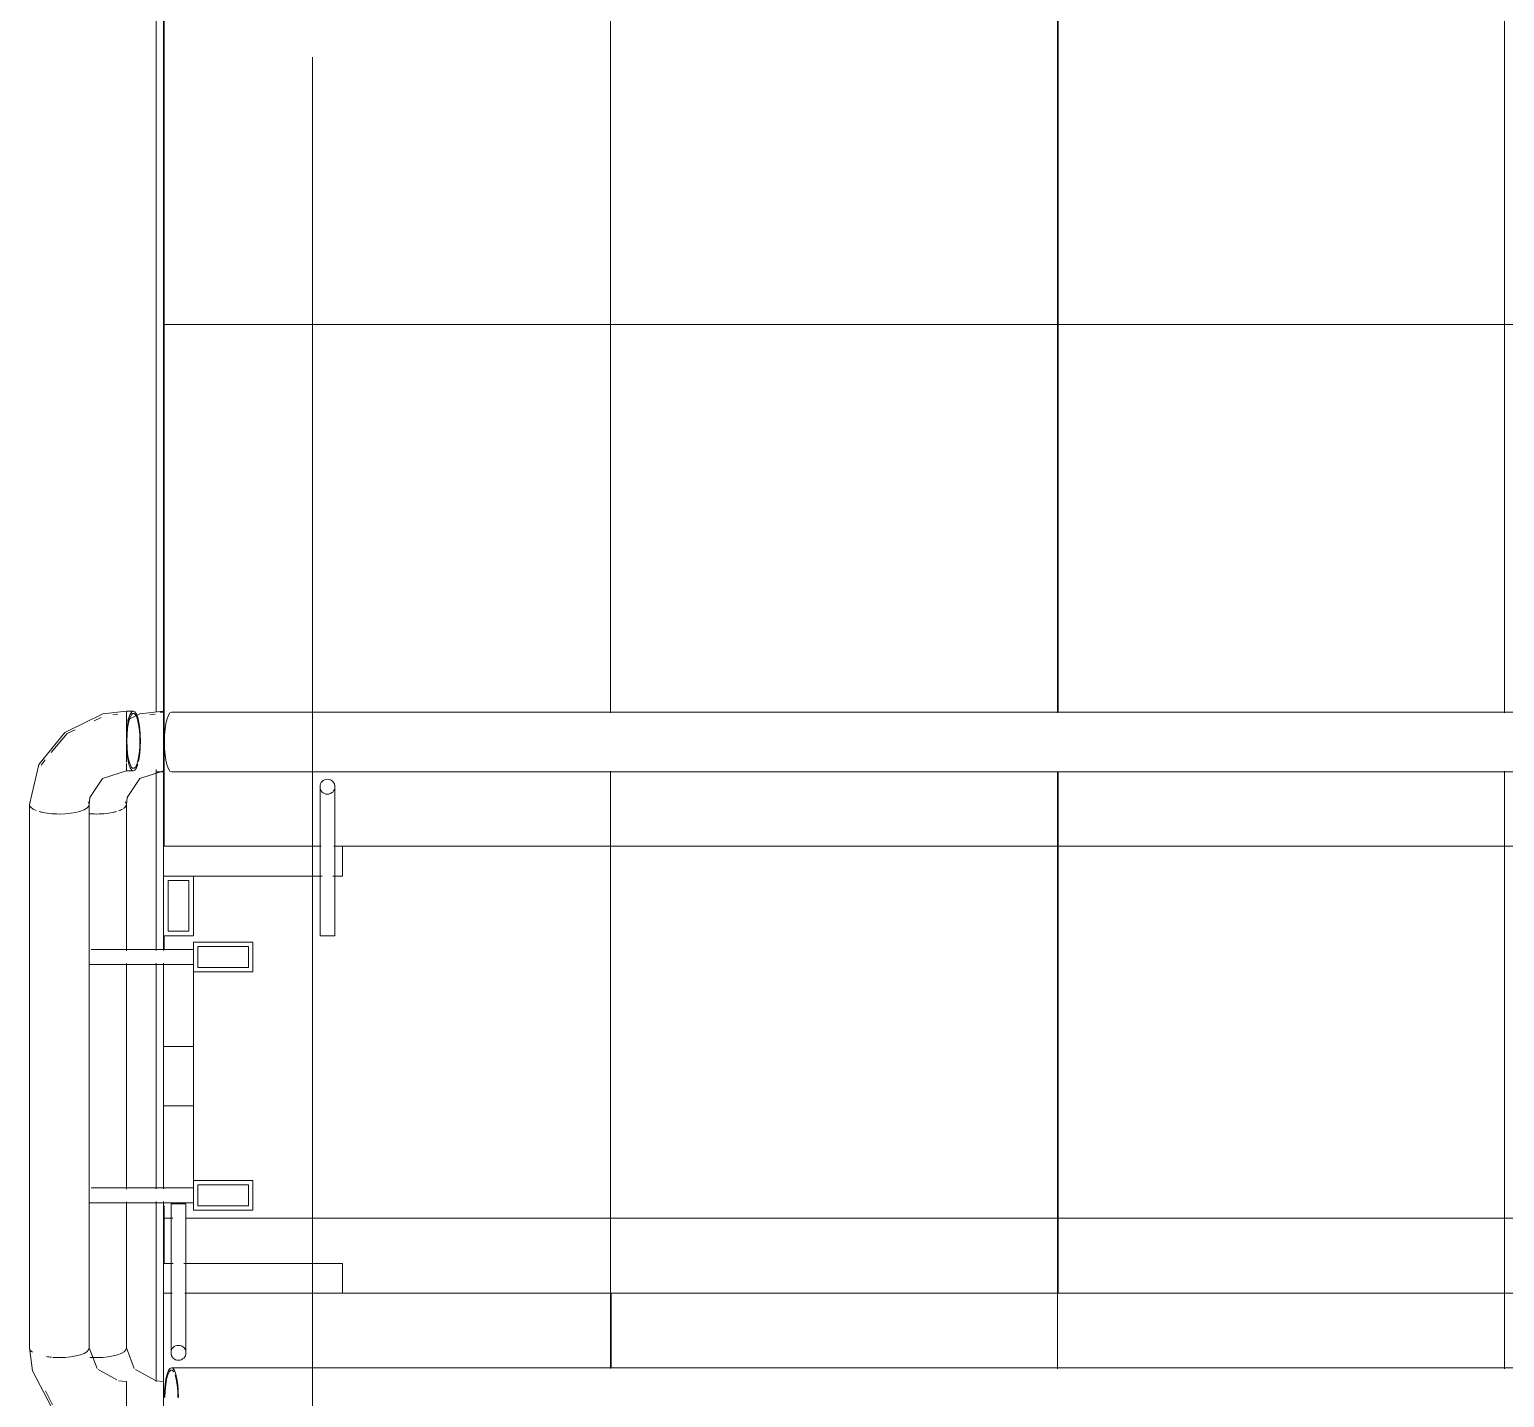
# Model space of a CAD drawing. Header units: millimetres. Extents: x -6467 to 106027, y -7090 to 195095.
# Drawn here: x 83510 to 84500, y -189 to 729 of the extents above; entities that cross this region are included whole.
import ezdxf

# ---------------------------------------------------------------- set-up
doc = ezdxf.new("R2010")
doc.units = ezdxf.units.MM
doc.linetypes.add('50_200_ШТРИХ_1Т_ш5_п1_п1_', pattern=[1400, 1000, -200, 0, -200])
for name, color, linetype, lineweight in [('A-FLOR', 7, 'Continuous', 9), ('Ограждение', 7, 'Continuous', 9), ('Ограждение-1', 7, 'Continuous', 20)]:
    doc.layers.add(name, color=color, linetype=linetype, lineweight=lineweight)
for name, color, linetype, lineweight, true_color in [('S-STRS-1', 7, 'Continuous', 9, 0xaaaaaa), ('S-STRS-2', 7, 'Continuous', 5, 0xbfbfbf), ('Оси-3', 7, '50_200_ШТРИХ_1Т_ш5_п1_п1_', 9, 0xaaaaaa)]:
    doc.layers.add(name, color=color, linetype=linetype, lineweight=lineweight, true_color=true_color)
pattern_1 = [(0, (87500, -1668.96), (0, 600), []), (90, (87500, -1668.96), (-600, 4e-14), [])]
pattern_2 = [(180, (83600, 1731.04), (7e-14, -600), []), (270, (83600, 1731.04), (600, 4e-14), [])]

# ---------------------------------------------------------------- blocks, each defined once
blk = doc.blocks.new('О_Элемент ограждения_Обод_Труба_ГОСТ 8645-68 - О_Элемент ограждения_Обод_Труба_ГОСТ 8645-68-26169597-АИ_План этажа Радиаторы_2')
at = {"layer": 'Ограждение-1'}
for p, q in [((-20, -20), (-20, 20)), ((-20, 20), (0, 20)), ((0, 20), (0, -20)), ((-17, 17), (-17, -17)), ((-3, 17), (-17, 17)), ((-3, -17), (-3, 17)), ((-17, -17), (-3, -17)), ((0, -20), (-20, -20))]:
    blk.add_line(p, q, dxfattribs=at)
blk = doc.blocks.new('О_Полоса_Трапеция прямоугольная_Прокат_ГОСТ 103-2006 - Крепежная пластина-18996171-АИ_План этажа Радиаторы_2')
at = {"layer": 'Ограждение'}
for p, q in [((7650, 57281.04), (7650, 57261.04)), ((7770, 57261.04), (7770, 57281.04)), ((7670, 57261.04), (7756.46, 57261.04)), ((7763.54, 57261.04), (7770, 57261.04))]:
    blk.add_line(p, q, dxfattribs=at)
blk = doc.blocks.new('О_Кронштейн_Форма Г_Круг_ГОСТ 2590-2006 - О_Кронштейн_Форма Г_Круг_ГОСТ 2590-2006-18996168-АИ_План этажа Радиаторы_2')
at = {"layer": 'Ограждение'}
for p, q in [((7755, 57221.04), (7755, 57296.04)), ((7765, 57296.04), (7765, 57221.04)), ((7755, 57221.04), (7760, 57221.04)), ((7760, 57221.04), (7765, 57221.04))]:
    blk.add_line(p, q, dxfattribs=at)
at = {"layer": 'Ограждение', "flags": 128}
for points in [[(7755, 57296.04), (7755, 57312.42), (7755, 57320.79), (7755, 57321.04)], [(7765, 57321.04), (7765, 57314.93), (7765, 57299.58), (7765, 57296.04)]]:
    blk.add_lwpolyline(points, dxfattribs=at)
at = {"layer": 'Ограждение'}
for start, end in [(90, 270), (270, 90)]:
    blk.add_arc((7760, 57321.04), 5, start, end, dxfattribs=at)
blk = doc.blocks.new('О_Кронштейн_Форма Г_Круг_ГОСТ 2590-2006 - О_Кронштейн_Форма Г_Круг_ГОСТ 2590-2006-V98-АИ_План этажа Радиаторы_2')
at = {"layer": 'Ограждение'}
for p, q in [((7755, 57221.04), (7755, 57296.04)), ((7765, 57296.04), (7765, 57221.04)), ((7755, 57221.04), (7755.17, 57221.04)), ((7764.83, 57221.04), (7765, 57221.04))]:
    blk.add_line(p, q, dxfattribs=at)
at = {"layer": 'Ограждение', "flags": 128}
for points in [[(7755, 57296.04), (7755, 57312.42), (7755, 57320.79), (7755, 57321.04)], [(7765, 57321.04), (7765, 57314.93), (7765, 57299.58), (7765, 57296.04)]]:
    blk.add_lwpolyline(points, dxfattribs=at)
at = {"layer": 'Ограждение'}
for start, end in [(135, 225), (345, 30), (300, 315)]:
    blk.add_arc((7760, 57321.04), 5, start, end, dxfattribs=at)
blk = doc.blocks.new('О_Элемент поручня_Маршевый_Труба_ГОСТ 8732-78 - О_Элемент поручня_Маршевый_Труба_ГОСТ 8732-78-V117-АИ_План этажа Радиаторы_2')
at = {"layer": 'Ограждение'}
for p, q in [((-13.17, 0), (-3902.61, 0)), ((-3902.61, -40), (-13.17, -40))]:
    blk.add_line(p, q, dxfattribs=at)
at = {"layer": 'Ограждение', "flags": 128}
for points in [[(-3907.33, -20), (-3907.21, -15.55), (-3906.86, -11.32), (-3906.3, -7.53), (-3905.55, -4.36), (-3904.66, -1.98), (-3903.66, -0.5), (-3902.61, 0)], [(-3901.06, -2.7), (-3902.08, -1.63), (-3903.14, -1.63), (-3904.16, -2.7), (-3905.09, -4.77), (-3905.88, -7.73), (-3906.48, -11.4), (-3906.85, -15.57), (-3906.98, -20)], [(-3902.61, 0), (-3901.56, -0.5), (-3900.56, -1.98), (-3899.67, -4.36), (-3898.92, -7.53), (-3898.36, -11.32), (-3898.01, -15.55), (-3897.89, -20)], [(-3898.24, -20), (-3898.37, -15.57), (-3898.74, -11.4), (-3899.34, -7.73), (-3900.13, -4.77)], [(-8.45, -20), (-8.56, -15.55), (-8.91, -11.32), (-9.48, -7.53), (-10.22, -4.36), (-11.12, -1.98), (-12.12, -0.5), (-13.17, 0)], [(-13.17, -40), (-12.12, -39.5), (-11.12, -38.02), (-10.22, -35.64), (-9.48, -32.47), (-8.91, -28.68), (-8.56, -24.45), (-8.45, -20)]]:
    blk.add_lwpolyline(points, dxfattribs=at)
blk = doc.blocks.new('О_Элемент поручня_Маршевый_Труба_ГОСТ 8732-78 - О_Элемент поручня_Маршевый_Труба_ГОСТ 8732-78-V159-АИ_План этажа Радиаторы_2')
at = {"layer": 'Ограждение'}
blk.add_line((-3902.08, -1.63), (-3903.14, -1.63), dxfattribs=at)
at = {"layer": 'Ограждение', "flags": 128}
blk.add_lwpolyline([(-3907.09, -13.68), (-3906.86, -11.32), (-3906.3, -7.53), (-3905.55, -4.36), (-3904.66, -1.98), (-3903.66, -0.5), (-3902.61, 0)], dxfattribs=at)
blk = doc.blocks.new('О_Полоса_Трапеция прямоугольная_Прокат_ГОСТ 103-2006 - Крепежная пластина-V99-АИ_План этажа Радиаторы_2')
at = {"layer": 'Ограждение'}
for p, q in [((8650, 57281.04), (8650, 57261.04)), ((8770, 57261.04), (8770, 57281.04)), ((8650, 57261.04), (8756.46, 57261.04)), ((8763.54, 57261.04), (8770, 57261.04))]:
    blk.add_line(p, q, dxfattribs=at)
blk = doc.blocks.new('О_Кронштейн_Форма Г_Круг_ГОСТ 25901 - О_Кронштейн_Форма Г_Круг_ГОСТ 2590-2006 2-26172775-АИ_План этажа Радиаторы_2')
at = {"layer": 'Ограждение'}
for p, q in [((7624.45, 57212.12), (7670, 57212.12)), ((7670, 57202.12), (7624.45, 57202.12))]:
    blk.add_line(p, q, dxfattribs=at)
blk = doc.blocks.new('О_Кронштейн_Форма Г_Круг_ГОСТ 25901 - О_Кронштейн_Форма Г_Круг_ГОСТ 2590-2006 2-V109-АИ_План этажа Радиаторы_2')
at = {"layer": 'Ограждение'}
for p, q in [((7601.47, 57212.12), (7605, 57212.12)), ((7605, 57212.12), (7670, 57212.12)), ((7670, 57207.12), (7670, 57212.12)), ((7670, 57202.12), (7670, 57207.12)), ((7605, 57202.12), (7600, 57202.12)), ((7670, 57202.12), (7605, 57202.12))]:
    blk.add_line(p, q, dxfattribs=at)
blk = doc.blocks.new('О_Кронштейн_Форма Г_Круг_ГОСТ 25901 - О_Кронштейн_Форма Г_Круг_ГОСТ 2590-2006 2-V110-АИ_План этажа Радиаторы_2')
at = {"layer": 'Ограждение'}
for p, q in [((7624.85, 57052.12), (7670, 57052.12)), ((7670, 57042.12), (7624.87, 57042.12))]:
    blk.add_line(p, q, dxfattribs=at)
blk = doc.blocks.new('О_Кронштейн_Форма Г_Круг_ГОСТ 25901 - О_Кронштейн_Форма Г_Круг_ГОСТ 2590-2006 2-V111-АИ_План этажа Радиаторы_2')
at = {"layer": 'Ограждение'}
for p, q in [((7601.47, 57052.12), (7605, 57052.12)), ((7605, 57052.12), (7670, 57052.12)), ((7605, 57042.12), (7599.82, 57042.12)), ((7670, 57042.12), (7605, 57042.12))]:
    blk.add_line(p, q, dxfattribs=at)
blk = doc.blocks.new('О_Элемент ограждения_Обод_Труба_ГОСТ 1 - О_Элемент ограждения_Обод_Труба_ГОСТ 8645-68 2-V130-АИ_План этажа Радиаторы_2')
at = {"layer": 'Ограждение-1'}
for p, q in [((-180, 20), (-160, 20)), ((-180, -20), (-180, 20)), ((-160, 20), (-160, -20)), ((-20, -20), (-20, 20)), ((-20, 20), (0, 20)), ((0, 20), (0, -20)), ((-177, 17), (-177, -17)), ((-163, 17), (-177, 17)), ((-163, -17), (-163, 17)), ((-17, 17), (-17, -17)), ((-3, 17), (-17, 17)), ((-3, -17), (-3, 17)), ((-177, -17), (-163, -17)), ((-17, -17), (-3, -17)), ((-174.83, -20), (-180, -20)), ((-160, -20), (-165.17, -20)), ((0, -20), (-20, -20))]:
    blk.add_line(p, q, dxfattribs=at)
blk = doc.blocks.new('О_Полоса_Трапеция прямоугольная_Прокат_ГОСТ 1 - Крепежная пластина 2-V163-АИ_План этажа Радиаторы_2')
at = {"layer": 'Ограждение'}
for p, q in [((83620, 46.73), (83600, 46.73)), ((83600, 46.73), (83600, -48.94)), ((83620, -43.27), (83620, 46.73))]:
    blk.add_line(p, q, dxfattribs=at)
blk = doc.blocks.new('О_Элемент поручня_Маршевый_Труба_ГОСТ 1 - О_Элемент поручня_Маршевый_Труба_ГОСТ 8732-78 2-26200901-АИ_План этажа Радиаторы_2')
at = {"layer": 'Ограждение'}
for p, q in [((-371.34, 0), (-6.45, 0)), ((-6.45, -40), (-371.34, -40))]:
    blk.add_line(p, q, dxfattribs=at)
for centre, start_param, end_param in [((-371.34, -20), 0, 0.224399), ((-371.34, -20), 4.712389, 6.283185), ((-6.45, -20), 4.712389, 6.283185), ((-371.34, -20), 4.039191, 4.712389), ((-6.45, -20), 4.26359, 4.449653), ((-6.45, -20), 4.48799, 4.712389), ((-371.34, -20), 2.879793, 3.141593), ((-371.34, -20), 3.141593, 3.814791), ((-6.45, -20), 3.141593, 3.590392)]:
    blk.add_ellipse(centre, major_axis=(0, 20), ratio=0.322266, start_param=start_param, end_param=end_param, dxfattribs=at)
blk = doc.blocks.new('О_Элемент поручня_Маршевый_Труба_ГОСТ 1 - О_Элемент поручня_Маршевый_Труба_ГОСТ 8732-78 2-V132-АИ_План этажа Радиаторы_2')
at = {"layer": 'Ограждение'}
for p, q in [((-371.34, 0), (-272.98, 0)), ((-264.56, 0), (-112.98, 0)), ((-104.56, 0), (-6.45, 0))]:
    blk.add_line(p, q, dxfattribs=at)
for centre, start_param, end_param in [((-371.34, -20), 0, 0.261799), ((-371.34, -20), 5.834386, 6.283185), ((-371.34, -20), 4.712389, 5.385587), ((-6.45, -20), 4.712389, 6.283185), ((-371.34, -20), 4.45951, 4.712389), ((-6.45, -20), 4.48799, 4.712389)]:
    blk.add_ellipse(centre, major_axis=(0, 20), ratio=0.322266, start_param=start_param, end_param=end_param, dxfattribs=at)
blk = doc.blocks.new('О_Полоса_Трапеция прямоугольная_Прокат_ГОСТ 1 - Крепежная пластина 2-V164-АИ_План этажа Радиаторы_2')
at = {"layer": 'Ограждение'}
for p, q in [((83600, 102.64), (83600, 6.73)), ((83620, 6.73), (83620, 96.73)), ((83600, 6.73), (83620, 6.73))]:
    blk.add_line(p, q, dxfattribs=at)
blk = doc.blocks.new('О_Элемент поручня_Загиб_Труба_ГОСТ 1 - О_Элемент поручня_Загиб_Труба_ГОСТ 8732-78 2-V165-АИ_План этажа Радиаторы_2')
at = {"layer": 'Ограждение'}
for p, q in [((83550, -155.72), (83555.34, -169.44)), ((83556.15, -170.2), (83568.51, -177.12)), ((83569.74, -177.81), (83575, -178.32)), ((83525.47, -193.96), (83520.64, -184.41)), ((83575, -179.38), (83575, -178.32)), ((83575, -204.76), (83575, -179.38)), ((83575, -179.82), (83575, -180.8)), ((83575, -180.37), (83575, -179.89)), ((83575, -218.32), (83575, -204.76)), ((83575, -216.82), (83572.65, -216.3)), ((83575, -216.46), (83575, -216.82))]:
    blk.add_line(p, q, dxfattribs=at)
at = {"layer": 'Ограждение', "flags": 128}
for points in [[(83575, -218.32), (83547.12, -212.27), (83524.73, -195.41), (83511.95, -170.96), (83510, -155.72)], [(83555.7, -212.58), (83547.46, -210.78), (83544.29, -208.35)]]:
    blk.add_lwpolyline(points, dxfattribs=at)
at = {"layer": 'Ограждение'}
blk.add_ellipse((83530, -155.72), major_axis=(20, 0), ratio=0.322266, start_param=4.712389, end_param=6.283185, dxfattribs=at)
blk = doc.blocks.new('О_Элемент поручня_Загиб_Труба_ГОСТ 1 - О_Элемент поручня_Загиб_Труба_ГОСТ 8732-78 2-V166-АИ_План этажа Радиаторы_2')
at = {"layer": 'Ограждение'}
for p, q in [((83575, -155.72), (83580.34, -169.44)), ((83581.15, -170.2), (83594.46, -177.65)), ((83594.74, -177.81), (83600, -178.32)), ((83600, -180.37), (83600, -178.32)), ((83600, -181.29), (83600, -179.38)), ((83600, -179.82), (83600, -180.8)), ((83580.7, -212.58), (83575, -211.33)), ((83600, -218.32), (83575, -212.89)), ((83600, -216.82), (83597.65, -216.3)), ((83600, -218.32), (83600, -216.26)), ((83600, -216.46), (83600, -216.82))]:
    blk.add_line(p, q, dxfattribs=at)
blk.add_ellipse((83555, -155.72), major_axis=(20, 0), ratio=0.322266, start_param=4.712389, end_param=6.283185, dxfattribs=at)
blk = doc.blocks.new('О_Элемент поручня_Загиб_Труба_ГОСТ 1 - О_Элемент поручня_Загиб_Труба_ГОСТ 8732-78 2-V167-АИ_План этажа Радиаторы_2')
at = {"layer": 'Ограждение'}
for p, q in [((83553.4, 265.33), (83558.06, 267.52)), ((83565.86, 269.26), (83569.37, 269.65)), ((83575, 270.71), (83575, 271.73)), ((83575, 245.33), (83575, 270.71)), ((83517.75, 235.61), (83520.54, 239)), ((83575, 240.65), (83575, 245.33)), ((83575, 237.86), (83575, 240.65)), ((83575, 231.77), (83575, 236.72)), ((83575, 236.4), (83575, 234.26)), ((83575, 233.31), (83575, 233.27))]:
    blk.add_line(p, q, dxfattribs=at)
at = {"layer": 'Ограждение', "flags": 128}
for points in [[(83510, 209.17), (83516.25, 235.96), (83533.72, 257.53), (83559.15, 269.88), (83575, 271.77)], [(83524.63, 243.96), (83535.19, 256.78), (83540.61, 259.33)], [(83575, 231.77), (83559.1, 226.6), (83550.53, 213.78), (83550, 209.17)]]:
    blk.add_lwpolyline(points, dxfattribs=at)
at = {"layer": 'Ограждение'}
for start_param, end_param in [(2.879793, 3.141593), (4.712389, 6.283185), (0, 0.261799), (3.975256, 4.128787)]:
    blk.add_ellipse((83530, 209.17), major_axis=(20, 0), ratio=0.322266, start_param=start_param, end_param=end_param, dxfattribs=at)
blk = doc.blocks.new('О_Элемент поручня_Загиб_Труба_ГОСТ 1 - О_Элемент поручня_Загиб_Труба_ГОСТ 8732-78 2-V137-АИ_План этажа Радиаторы_2')
at = {"layer": 'Ограждение'}
for p, q in [((69040.86, 57363.57), (69044.37, 57363.96)), ((69050, 57365.02), (69050, 57366.04)), ((69050, 57339.64), (69050, 57365.02)), ((69050, 57334.96), (69050, 57339.64)), ((69050, 57331.04), (69050, 57334.96)), ((69050, 57326.09), (69050, 57331.04)), ((69050, 57330.71), (69050, 57328.57)), ((69050, 57327.63), (69050, 57327.59))]:
    blk.add_line(p, q, dxfattribs=at)
at = {"layer": 'Ограждение', "flags": 128}
for points in [[(69025, 57359.75), (69034.15, 57364.2), (69050, 57366.09)], [(69050, 57326.09), (69034.1, 57320.91), (69025.53, 57308.09), (69025, 57303.49)]]:
    blk.add_lwpolyline(points, dxfattribs=at)
at = {"layer": 'Ограждение'}
for start_param, end_param in [(0, 0.261799), (4.45951, 4.712389), (5.295991, 5.449522), (5.546052, 5.759587)]:
    blk.add_ellipse((69005, 57303.49), major_axis=(20, 0), ratio=0.322266, start_param=start_param, end_param=end_param, dxfattribs=at)
blk = doc.blocks.new('О_Элемент поручня_Площадочный_Одноуровневый_ГОСТ 1 - О_Элемент поручня_Площадочный_Одноуровневый_ГОСТ 8732-78 2-V168-АИ_План этажа Радиаторы_2')
at = {"layer": 'Ограждение'}
for p, q in [((4.72, 0), (0, 0)), ((0, 0), (0, -0.68)), ((0, -10), (0, -11.76)), ((0, -33.84), (0, -34.14)), ((0, -37.87), (0, -36.02)), ((0, -37.87), (0, -36.02)), ((0, -39.32), (0, -40)), ((0, -40), (4.72, -40))]:
    blk.add_line(p, q, dxfattribs=at)
at = {"layer": 'Ограждение', "flags": 128}
for points in [[(0, -20), (0.12, -15.55), (0.47, -11.32), (1.03, -7.53), (1.78, -4.36), (2.67, -1.98), (3.67, -0.5), (4.72, 0)], [(9.09, -20), (8.96, -15.57), (8.59, -11.4), (7.99, -7.73), (7.2, -4.77), (6.27, -2.7), (5.25, -1.63), (4.19, -1.63), (3.17, -2.7), (2.24, -4.77), (1.45, -7.73), (0.85, -11.4), (0.48, -15.57), (0.35, -20)], [(4.72, 0), (5.77, -0.5), (6.77, -1.98), (7.67, -4.36), (8.41, -7.53), (8.98, -11.32)], [(9.03, -11.8), (9.32, -15.55), (9.44, -20)], [(4.72, -40), (3.67, -39.5), (2.67, -38.02), (1.78, -35.64), (1.03, -32.47), (0.47, -28.68), (0.12, -24.45), (0, -20)], [(0.35, -20), (0.48, -24.43), (0.85, -28.6), (1.45, -32.27), (2.24, -35.23), (3.17, -37.3), (4.19, -38.37), (5.25, -38.37), (6.27, -37.3), (7.2, -35.23), (7.99, -32.27), (8.59, -28.6), (8.96, -24.43), (9.09, -20)], [(9.44, -20), (9.32, -24.45), (8.98, -28.68), (8.41, -32.47), (8.12, -33.9)], [(7.67, -35.64), (6.77, -38.02), (5.77, -39.5), (4.72, -40)]]:
    blk.add_lwpolyline(points, dxfattribs=at)
blk = doc.blocks.new('О_Элемент поручня_Площадочный_Одноуровневый_ГОСТ 1 - О_Элемент поручня_Площадочный_Одноуровневый_ГОСТ 8732-78 2-V139-АИ_План этажа Радиаторы_2')
at = {"layer": 'Ограждение'}
for p, q in [((4.72, 0), (0, 0)), ((0, -40), (4.72, -40))]:
    blk.add_line(p, q, dxfattribs=at)
at = {"layer": 'Ограждение', "flags": 128}
for points in [[(1.78, -4.36), (2.67, -1.98), (3.67, -0.5), (4.72, 0)], [(6.27, -2.7), (5.25, -1.63), (4.19, -1.63), (3.17, -2.7), (2.24, -4.77)], [(4.72, 0), (5.77, -0.5), (6.77, -1.98)]]:
    blk.add_lwpolyline(points, dxfattribs=at)
blk = doc.blocks.new('О_Элемент поручня_Площадочный_Одноуровневый_ГОСТ 1 - О_Элемент поручня_Площадочный_Одноуровневый_ГОСТ 8732-78 2-V169-АИ_План этажа Радиаторы_2')
at = {"layer": 'Ограждение'}
for p, q in [((9.44, 0), (4.72, 0)), ((9.44, -1.98), (9.44, 0)), ((9.44, -20), (9.44, 0)), ((9.44, -1.5), (9.44, -2.13)), ((9.44, -40), (9.44, -20)), ((9.44, -36.02), (9.44, -38.5)), ((9.44, -40), (9.44, -37.32))]:
    blk.add_line(p, q, dxfattribs=at)
at = {"layer": 'Ограждение', "flags": 128}
for points in [[(4.72, 0), (3.67, -0.5), (2.67, -1.98), (1.78, -4.36), (1.03, -7.53)], [(3.17, -2.7), (4.19, -1.63), (5.25, -1.63), (6.27, -2.7)], [(6.77, -1.98), (5.77, -0.5), (4.72, 0)]]:
    blk.add_lwpolyline(points, dxfattribs=at)
blk = doc.blocks.new('О_Элемент поручня_Площадочный_Одноуровневый_ГОСТ 1 - О_Элемент поручня_Площадочный_Одноуровневый_ГОСТ 8732-78 2-V141-АИ_План этажа Радиаторы_2')
at = {"layer": 'Ограждение'}
for p, q in [((9.44, 0), (4.72, 0)), ((9.44, -1.98), (9.44, 0)), ((9.44, -2.68), (9.44, 0)), ((9.44, -40), (9.44, -37.32)), ((9.44, -37.87), (9.44, -38.5)), ((9.44, -40), (9.44, -38.02))]:
    blk.add_line(p, q, dxfattribs=at)
at = {"layer": 'Ограждение', "flags": 128}
for points in [[(4.72, 0), (3.67, -0.5), (2.67, -1.98), (1.78, -4.36)], [(3.17, -2.7), (4.19, -1.63), (5.25, -1.63), (6.27, -2.7)], [(6.77, -1.98), (5.77, -0.5), (4.72, 0)]]:
    blk.add_lwpolyline(points, dxfattribs=at)
blk = doc.blocks.new('О_Элемент поручня_выступ_Загиб слева_Труба_ГОСТ 8732-78 - О_Элемент поручня_выступ_Загиб слева_Труба_ГОСТ 8732-78-26129879-АИ_План этажа Радиаторы_2')
at = {"layer": 'Ограждение'}
for p, q in [((-295, 0), (-300, 0)), ((-300, -40), (-297.46, -40))]:
    blk.add_line(p, q, dxfattribs=at)

msp = doc.modelspace()

# ---------------------------------------------------------------- hatches: boundary and pattern name
at = {"layer": 'S-STRS-2'}
h = msp.add_hatch(dxfattribs=at)
h.set_pattern_fill('FP_11', color=256, style=0, pattern_type=2)
h.set_pattern_definition(pattern_2)
h.paths.add_polyline_path([(83900, 181.04), (83900, 231.04), (83603.23, 233.02), (83600.87, 244.2), (83601.59, 263.51), (83605.28, 271.04), (83900, 271.04), (83900, 1621.04), (83600, 1621.04), (83600, 181.04), (83705.17, 181.04), (83706.46, 196.04), (83714.83, 196.04), (83714.83, 181.04), (83802.09, 181.04)])
h.paths.add_polyline_path([(83710, 205.05), (83705.67, 207.31), (83706.62, 210.94), (83714.33, 207.31), (83712.5, 205.11), (83710.16, 205.05)])
h.paths.add_polyline_path([(83710, 216.04), (83707.5, 216.71), (83708.38, 225.37), (83712.5, 225.37), (83714.83, 219.75), (83710.87, 216.71)])
h.paths.add_polyline_path([(83600, 1661.04), (83900, 1661.04), (83900, 1731.04), (83600, 1731.04), (83600, 1705.4)])
h = msp.add_hatch(dxfattribs=at)
h.set_pattern_fill('FP_11', color=256, style=0, pattern_type=2)
h.set_pattern_definition(pattern_2)
h.paths.add_polyline_path([(83900, 181.04), (84200, 181.04), (84200, 231.04), (83900, 231.04)])
h.paths.add_polyline_path([(83900, 271.04), (84200, 271.04), (84200, 1621.04), (83900, 1621.04), (83900, 391.94)])
h.paths.add_polyline_path([(83900, 1661.04), (84200, 1661.04), (84200, 1731.04), (83900, 1731.04)])
h = msp.add_hatch(dxfattribs=at)
h.set_pattern_fill('FP_11', color=256, style=0, pattern_type=2)
h.set_pattern_definition(pattern_2)
h.paths.add_polyline_path([(84500, 181.04), (84500, 231.04), (84200, 231.04), (84200, 181.04), (84217.72, 181.04)])
h.paths.add_polyline_path([(84217.34, 271.04), (84500, 271.04), (84500, 1621.04), (84200, 1621.04), (84200, 271.04), (84209.96, 271.04)])
h.paths.add_polyline_path([(84200, 1661.04), (84500, 1661.04), (84500, 1731.04), (84200, 1731.04)])
h = msp.add_hatch(dxfattribs=at)
h.set_pattern_fill('FP_11', color=256, style=0, pattern_type=2)
h.set_pattern_definition(pattern_2)
h.paths.add_polyline_path([(84500, 181.04), (84800, 181.04), (84800, 231.04), (84500, 231.04)])
h.paths.add_polyline_path([(84800, 271.04), (84800, 1621.04), (84500, 1621.04), (84500, 271.04), (84632.59, 271.04)])
h.paths.add_polyline_path([(84800, 1661.04), (84800, 1731.04), (84500, 1731.04), (84500, 1661.04)])
h = msp.add_hatch(dxfattribs=at)
h.set_pattern_fill('FP_11', color=256, style=0, pattern_type=2)
h.set_pattern_definition(pattern_2)
h.paths.add_polyline_path([(83900, -118.96), (83900, 181.04), (83720, 181.04), (83720, 161.04), (83714.83, 161.04), (83713.54, 121.04), (83705.17, 121.04), (83705.17, 161.04), (83620, 161.04), (83620, 121.04), (83600, 121.04), (83600, 111.56), (83620, 113.73), (83620, 116.73), (83660, 116.73), (83660, 96.73), (83620, 96.73), (83620, -43.27), (83660, -43.27), (83660, -63.27), (83620, -63.27), (83620, -58.1), (83600, -60.27), (83600, -98.96), (83605.17, -98.96), (83606.46, -58.96), (83614.83, -60.27), (83614.83, -98.96), (83720, -98.96), (83720, -118.96), (83802.09, -118.96)])
h.paths.add_polyline_path([(83623, -60.27), (83657, -60.27), (83657, -46.27), (83623, -46.27), (83623, -53.27)])
h.paths.add_polyline_path([(83657, 99.73), (83657, 113.73), (83623, 113.73), (83623, 99.73), (83643, 99.73)])
h.paths.add_polyline_path([(83603, 124.04), (83617, 124.04), (83617, 158.04), (83603, 158.04), (83603, 138.04)])
h = msp.add_hatch(dxfattribs=at)
h.set_pattern_fill('FP_11', color=256, style=0, pattern_type=2)
h.set_pattern_definition(pattern_2)
h.paths.add_polyline_path([(83900, -118.96), (84200, -118.96), (84200, 181.04), (83900, 181.04), (83900, 39.98)])
h = msp.add_hatch(dxfattribs=at)
h.set_pattern_fill('FP_11', color=256, style=0, pattern_type=2)
h.set_pattern_definition(pattern_2)
h.paths.add_polyline_path([(84500, -118.96), (84500, 181.04), (84200, 181.04), (84200, -118.96), (84217.34, -118.96)])
h = msp.add_hatch(dxfattribs=at)
h.set_pattern_fill('FP_11', color=256, style=0, pattern_type=2)
h.set_pattern_definition(pattern_2)
h.paths.add_polyline_path([(84500, -118.96), (84580, -118.96), (84580, -98.96), (84585.17, -98.96), (84586.46, -58.96), (84594.83, -58.96), (84594.83, -98.96), (84700, -98.96), (84700, -118.96), (84800, -118.96), (84800, 181.04), (84720, 181.04), (84720, 161.04), (84600, 161.04), (84600, 181.04), (84500, 181.04), (84500, 39.98)])
h = msp.add_hatch(dxfattribs=at)
h.set_pattern_fill('FP_10', color=256, style=0, pattern_type=2)
h.set_pattern_definition(pattern_1)
h.paths.add_polyline_path([(83600, -1668.96), (83900, -1668.96), (83900, -1598.96), (83600, -1598.96)])
h.paths.add_polyline_path([(83900, -1558.96), (83900, -208.96), (83608.42, -210.79), (83605.92, -214.34), (83600.01, -213.36), (83602.07, -176.48), (83605.28, -170.59), (83900, -168.96), (83900, -118.96), (83614.83, -118.96), (83613.54, -133.96), (83605.17, -133.96), (83605.17, -118.96), (83600, -118.96), (83600, -1558.96)])
h.paths.add_polyline_path([(83610, -163.96), (83607.33, -162.87), (83606.33, -156.77), (83612.5, -154.63), (83611.62, -163.29)])
h.paths.add_polyline_path([(83614.98, -149.21), (83605.28, -147.62), (83608.22, -143.01), (83613.98, -143.06)])
h = msp.add_hatch(dxfattribs=at)
h.set_pattern_fill('FP_10', color=256, style=0, pattern_type=2)
h.set_pattern_definition(pattern_1)
h.paths.add_polyline_path([(84200, -1668.96), (84200, -1598.96), (83900, -1598.96), (83900, -1668.96)])
h.paths.add_polyline_path([(84200, -1558.96), (84200, -208.96), (83900, -208.96), (83900, -1558.96)])
h.paths.add_polyline_path([(83900, -168.96), (84200, -168.96), (84200, -118.96), (83900, -118.96)])
h = msp.add_hatch(dxfattribs=at)
h.set_pattern_fill('FP_10', color=256, style=0, pattern_type=2)
h.set_pattern_definition(pattern_1)
h.paths.add_polyline_path([(84200, -1668.96), (84500, -1668.96), (84500, -1598.96), (84200, -1598.96)])
h.paths.add_polyline_path([(84200, -1558.96), (84500, -1558.96), (84500, -208.96), (84200, -208.96), (84200, -311.99)])
h.paths.add_polyline_path([(84500, -168.96), (84500, -118.96), (84200, -118.96), (84200, -168.96), (84217.34, -168.96)])

# ---------------------------------------------------------------- linework, layer by layer
at = {"layer": 'A-FLOR'}
for p, q in [((83595, 271.17), (83595, 1621.04)), ((83595, 111.06), (83595, 232.7)), ((83595, -48.94), (83595, 102.7)), ((83595, -178.11), (83595, -57.3))]:
    msp.add_line(p, q, dxfattribs=at)
at = {"layer": 'S-STRS-1'}
for p, q in [((83600, 1621.04), (83600, 270.71)), ((83600, 1621.04), (83600, 270.71)), ((83900, 1621.04), (83900, 270.54)), ((83900, 1621.04), (83900, 270.54)), ((84200, 1621.04), (84200, 270.73)), ((84200, 1621.04), (84200, 270.73)), ((84500, 1621.04), (84500, 270.54)), ((84500, 1621.04), (84500, 270.54)), ((83600, 236.4), (83600, 181.04)), ((83600, 236.4), (83600, 181.04)), ((83900, 231.54), (83900, 181.04)), ((83900, 231.54), (83900, 181.04)), ((84200, 231.35), (84200, 181.04)), ((84200, 231.35), (84200, 181.04)), ((84500, 231.54), (84500, 181.04)), ((84500, 231.54), (84500, 181.04)), ((83600, 181.04), (83705.67, 181.04)), ((83714.17, 181.04), (83900, 181.04)), ((83900, 181.04), (83900, -118.96)), ((83900, 181.04), (83900, -118.96)), ((83900, 181.04), (84200, 181.04)), ((84200, 181.04), (84200, -118.96)), ((84200, 181.04), (84200, -118.96)), ((84200, 181.04), (84500, 181.04)), ((84500, 181.04), (84500, -118.96)), ((84500, 181.04), (84500, -118.96)), ((84500, 181.04), (84800, 181.04)), ((83600, 121.04), (83600, 111.06)), ((83600, 121.04), (83600, 111.06)), ((83600, -57.36), (83600, -98.96)), ((83600, -57.36), (83600, -98.96)), ((83600, -181.29), (83600, -118.96)), ((83605.83, -118.96), (83600, -118.96)), ((83900, -118.96), (83614.33, -118.96)), ((84200, -118.96), (83900, -118.96)), ((83900, -169.57), (83900, -118.96)), ((83900, -169.57), (83900, -118.96)), ((84500, -118.96), (84200, -118.96)), ((84200, -169.69), (84200, -118.96)), ((84200, -169.69), (84200, -118.96)), ((84585.83, -118.96), (84500, -118.96)), ((84500, -169.8), (84500, -118.96)), ((84500, -169.8), (84500, -118.96))]:
    msp.add_line(p, q, dxfattribs=at)
at = {"layer": 'Оси-3'}
msp.add_line((83700, -5889.72), (83700, 11716.97), dxfattribs=at)

# ---------------------------------------------------------------- block references
at = {"layer": 'Ограждение'}
for name, p in [('О_Элемент поручня_Загиб_Труба_ГОСТ 1 - О_Элемент поручня_Загиб_Труба_ГОСТ 8732-78 2-V167-АИ_План этажа Радиаторы_2', (0, 0)), ('О_Элемент поручня_Загиб_Труба_ГОСТ 1 - О_Элемент поручня_Загиб_Труба_ГОСТ 8732-78 2-V137-АИ_План этажа Радиаторы_2', (14550, -57094.31)), ('О_Элемент поручня_Площадочный_Одноуровневый_ГОСТ 1 - О_Элемент поручня_Площадочный_Одноуровневый_ГОСТ 8732-78 2-V168-АИ_План этажа Радиаторы_2', (83575, 271.77)), ('О_Элемент поручня_Площадочный_Одноуровневый_ГОСТ 1 - О_Элемент поручня_Площадочный_Одноуровневый_ГОСТ 8732-78 2-V139-АИ_План этажа Радиаторы_2', (83575, 271.77)), ('О_Кронштейн_Форма Г_Круг_ГОСТ 2590-2006 - О_Кронштейн_Форма Г_Круг_ГОСТ 2590-2006-V98-АИ_План этажа Радиаторы_2', (75950, -57100)), ('О_Кронштейн_Форма Г_Круг_ГОСТ 2590-2006 - О_Кронштейн_Форма Г_Круг_ГОСТ 2590-2006-18996168-АИ_План этажа Радиаторы_2', (75950, -57100)), ('О_Полоса_Трапеция прямоугольная_Прокат_ГОСТ 103-2006 - Крепежная пластина-18996171-АИ_План этажа Радиаторы_2', (75950, -57100)), ('О_Кронштейн_Форма Г_Круг_ГОСТ 25901 - О_Кронштейн_Форма Г_Круг_ГОСТ 2590-2006 2-V109-АИ_План этажа Радиаторы_2', (75950, -57100.39)), ('О_Кронштейн_Форма Г_Круг_ГОСТ 25901 - О_Кронштейн_Форма Г_Круг_ГОСТ 2590-2006 2-26172775-АИ_План этажа Радиаторы_2', (75950, -57100.39)), ('О_Полоса_Трапеция прямоугольная_Прокат_ГОСТ 1 - Крепежная пластина 2-V164-АИ_План этажа Радиаторы_2', (0, 0)), ('О_Полоса_Трапеция прямоугольная_Прокат_ГОСТ 1 - Крепежная пластина 2-V163-АИ_План этажа Радиаторы_2', (0, 0)), ('О_Кронштейн_Форма Г_Круг_ГОСТ 25901 - О_Кронштейн_Форма Г_Круг_ГОСТ 2590-2006 2-V111-АИ_План этажа Радиаторы_2', (75950, -57100.39)), ('О_Кронштейн_Форма Г_Круг_ГОСТ 25901 - О_Кронштейн_Форма Г_Круг_ГОСТ 2590-2006 2-V110-АИ_План этажа Радиаторы_2', (75950, -57100.39)), ('О_Элемент поручня_Загиб_Труба_ГОСТ 1 - О_Элемент поручня_Загиб_Труба_ГОСТ 8732-78 2-V165-АИ_План этажа Радиаторы_2', (0, 0)), ('О_Элемент поручня_Загиб_Труба_ГОСТ 1 - О_Элемент поручня_Загиб_Труба_ГОСТ 8732-78 2-V166-АИ_План этажа Радиаторы_2', (0, 0)), ('О_Элемент поручня_Маршевый_Труба_ГОСТ 8732-78 - О_Элемент поручня_Маршевый_Труба_ГОСТ 8732-78-V117-АИ_План этажа Радиаторы_2', (87507.89, -168.96)), ('О_Элемент поручня_Маршевый_Труба_ГОСТ 8732-78 - О_Элемент поручня_Маршевый_Труба_ГОСТ 8732-78-V159-АИ_План этажа Радиаторы_2', (87507.89, -168.96))]:
    msp.add_blockref(name, p, dxfattribs=at)
for name, p, rotation in [('О_Элемент поручня_выступ_Загиб слева_Труба_ГОСТ 8732-78 - О_Элемент поручня_выступ_Загиб слева_Труба_ГОСТ 8732-78-26129879-АИ_План этажа Радиаторы_2', (83300, 231.04), 180), ('О_Элемент поручня_Маршевый_Труба_ГОСТ 8732-78 - О_Элемент поручня_Маршевый_Труба_ГОСТ 8732-78-V117-АИ_План этажа Радиаторы_2', (83592.11, 231.04), 180), ('О_Элемент поручня_Маршевый_Труба_ГОСТ 1 - О_Элемент поручня_Маршевый_Труба_ГОСТ 8732-78 2-26200901-АИ_План этажа Радиаторы_2', (83550, -162.16), 270.0000000000002), ('О_Элемент поручня_Маршевый_Труба_ГОСТ 1 - О_Элемент поручня_Маршевый_Труба_ГОСТ 8732-78 2-V132-АИ_План этажа Радиаторы_2', (83575, -162.16), 270.0000000000002), ('О_Элемент ограждения_Обод_Труба_ГОСТ 8645-68 - О_Элемент ограждения_Обод_Труба_ГОСТ 8645-68-26169597-АИ_План этажа Радиаторы_2', (83600, 141.04), 180), ('О_Элемент ограждения_Обод_Труба_ГОСТ 1 - О_Элемент ограждения_Обод_Труба_ГОСТ 8645-68 2-V130-АИ_План этажа Радиаторы_2', (83640, -63.27), 270.0000000000002), ('О_Кронштейн_Форма Г_Круг_ГОСТ 2590-2006 - О_Кронштейн_Форма Г_Круг_ГОСТ 2590-2006-18996168-АИ_План этажа Радиаторы_2', (91370, 57162.08), 180), ('О_Кронштейн_Форма Г_Круг_ГОСТ 2590-2006 - О_Кронштейн_Форма Г_Круг_ГОСТ 2590-2006-V98-АИ_План этажа Радиаторы_2', (91370, 57162.08), 180), ('О_Полоса_Трапеция прямоугольная_Прокат_ГОСТ 103-2006 - Крепежная пластина-V99-АИ_План этажа Радиаторы_2', (92370, 57162.08), 180), ('О_Элемент поручня_Площадочный_Одноуровневый_ГОСТ 1 - О_Элемент поручня_Площадочный_Одноуровневый_ГОСТ 8732-78 2-V169-АИ_План этажа Радиаторы_2', (83609.45, -218.32), 180), ('О_Элемент поручня_Площадочный_Одноуровневый_ГОСТ 1 - О_Элемент поручня_Площадочный_Одноуровневый_ГОСТ 8732-78 2-V141-АИ_План этажа Радиаторы_2', (83609.45, -218.32), 180)]:
    msp.add_blockref(name, p, dxfattribs=dict(at, rotation=rotation))

doc.saveas('drawing.dxf')
